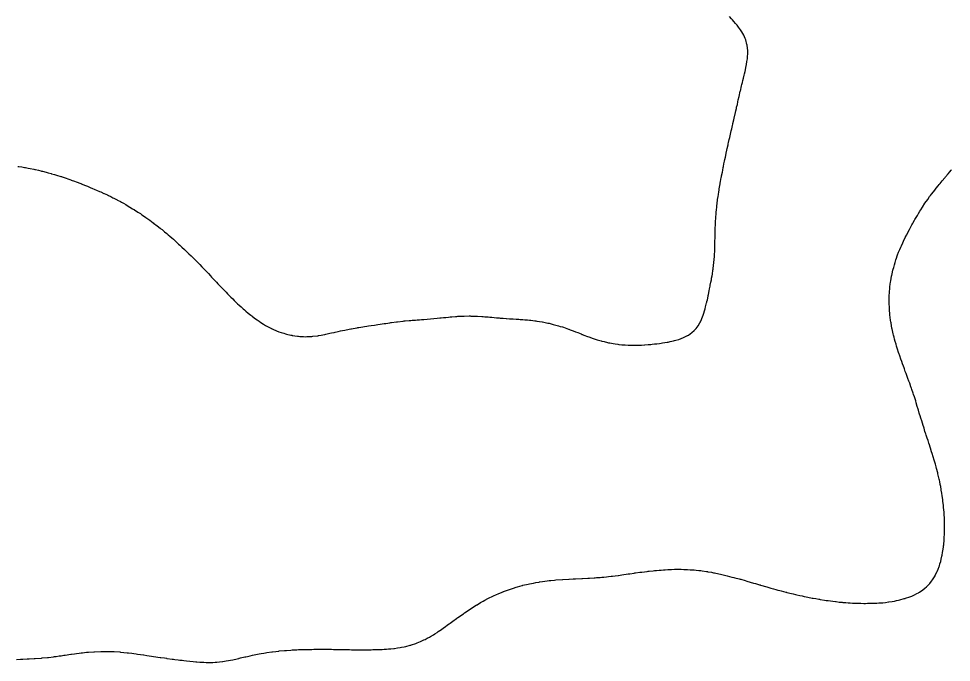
# Model space of a CAD drawing. Extents: x -717077 to -715000, y -984627 to -984000.
# Drawn here: x -715141.9 to -715000.5, y -984254.2 to -984156.5 of the extents above; entities that cross this region are included whole.
import ezdxf

# ---------------------------------------------------------------- set-up
doc = ezdxf.new("R2010")
doc.units = 0
doc.layers.add('buffer_B1_0_1_clip', color=7, linetype='Continuous')

msp = doc.modelspace()

# ---------------------------------------------------------------- linework, layer by layer
at = {"layer": 'buffer_B1_0_1_clip'}
for points in [[(-715142.09, -984178.91), (-715141.92, -984178.93), (-715141.49, -984178.99), (-715141.06, -984179.07), (-715140.9, -984179.1), (-715140.49, -984179.17), (-715140.22, -984179.23), (-715139.65, -984179.34), (-715139.49, -984179.37), (-715139.39, -984179.4), (-715138.94, -984179.5), (-715138.58, -984179.59), (-715138.49, -984179.61), (-715138.35, -984179.65), (-715137.79, -984179.8), (-715137.49, -984179.87), (-715137, -984180.01), (-715136.98, -984180.02), (-715136.49, -984180.15), (-715136.23, -984180.23), (-715135.56, -984180.43), (-715135.49, -984180.45), (-715135.46, -984180.46), (-715135.35, -984180.5), (-715134.72, -984180.72), (-715134.49, -984180.8), (-715134.03, -984180.96), (-715133.98, -984180.98), (-715133.49, -984181.15), (-715133.24, -984181.25), (-715132.54, -984181.5), (-715132.51, -984181.51), (-715132.49, -984181.52), (-715132.46, -984181.53), (-715131.8, -984181.81), (-715131.49, -984181.93), (-715131.09, -984182.1), (-715130.76, -984182.24), (-715130.49, -984182.35), (-715130.39, -984182.39), (-715130.13, -984182.5), (-715129.69, -984182.7), (-715129.49, -984182.79), (-715129.01, -984183.01), (-715128.96, -984183.03), (-715128.49, -984183.24), (-715128.32, -984183.33), (-715127.96, -984183.5), (-715127.65, -984183.66), (-715127.49, -984183.74), (-715127, -984184), (-715126.98, -984184.01), (-715126.49, -984184.26), (-715126.34, -984184.35), (-715126.06, -984184.5), (-715125.7, -984184.71), (-715125.49, -984184.83), (-715125.08, -984185.09), (-715124.67, -984185.33), (-715124.49, -984185.43), (-715124.45, -984185.46), (-715124.38, -984185.5), (-715123.85, -984185.86), (-715123.49, -984186.08), (-715123.25, -984186.25), (-715122.87, -984186.5), (-715122.65, -984186.66), (-715122.49, -984186.77), (-715122.07, -984187.08), (-715121.54, -984187.46), (-715121.49, -984187.49), (-715121.49, -984187.49), (-715121.48, -984187.5), (-715120.93, -984187.94), (-715120.49, -984188.27), (-715120.37, -984188.37), (-715120.2, -984188.5), (-715119.82, -984188.83), (-715119.49, -984189.1), (-715119.28, -984189.28), (-715119.02, -984189.5), (-715118.74, -984189.75), (-715118.49, -984189.97), (-715118.21, -984190.22), (-715117.9, -984190.5), (-715117.69, -984190.7), (-715117.49, -984190.88), (-715117.18, -984191.18), (-715116.82, -984191.5), (-715116.66, -984191.66), (-715116.49, -984191.82), (-715116.15, -984192.16), (-715115.78, -984192.5), (-715115.64, -984192.65), (-715115.49, -984192.79), (-715115.14, -984193.15), (-715114.77, -984193.5), (-715114.64, -984193.65), (-715114.49, -984193.79), (-715114.15, -984194.15), (-715113.8, -984194.5), (-715113.65, -984194.66), (-715113.49, -984194.83), (-715113.17, -984195.18), (-715112.87, -984195.5), (-715112.69, -984195.7), (-715112.49, -984195.91), (-715112.21, -984196.22), (-715111.93, -984196.5), (-715111.72, -984196.73), (-715111.49, -984196.98), (-715111.24, -984197.24), (-715110.98, -984197.5), (-715110.75, -984197.75), (-715110.49, -984198.01), (-715110.25, -984198.26), (-715110.01, -984198.5), (-715109.76, -984198.76), (-715109.49, -984199.03), (-715109.25, -984199.26), (-715109, -984199.5), (-715108.74, -984199.75), (-715108.49, -984199.98), (-715108.22, -984200.23), (-715107.9, -984200.5), (-715107.69, -984200.7), (-715107.49, -984200.88), (-715107.16, -984201.16), (-715106.72, -984201.5), (-715106.6, -984201.61), (-715106.49, -984201.69), (-715106.03, -984202.04), (-715105.8, -984202.2), (-715105.49, -984202.41), (-715105.44, -984202.45), (-715105.35, -984202.5), (-715104.83, -984202.84), (-715104.49, -984203.05), (-715104.2, -984203.21), (-715103.62, -984203.5), (-715103.54, -984203.54), (-715103.49, -984203.56), (-715103.38, -984203.61), (-715102.85, -984203.85), (-715102.49, -984204), (-715102.12, -984204.13), (-715101.75, -984204.24), (-715101.49, -984204.33), (-715101.35, -984204.36), (-715100.67, -984204.5), (-715100.53, -984204.53), (-715100.49, -984204.54), (-715100.45, -984204.55), (-715099.66, -984204.67), (-715099.49, -984204.69), (-715099.29, -984204.7), (-715098.73, -984204.74), (-715098.49, -984204.75), (-715098.26, -984204.73), (-715097.71, -984204.71), (-715097.49, -984204.7), (-715097.32, -984204.68), (-715096.59, -984204.6), (-715096.49, -984204.58), (-715096.43, -984204.57), (-715096.08, -984204.5), (-715095.58, -984204.41), (-715095.49, -984204.4), (-715095.37, -984204.37), (-715094.76, -984204.24), (-715094.49, -984204.19), (-715094.09, -984204.1), (-715093.94, -984204.06), (-715093.49, -984203.96), (-715093.12, -984203.88), (-715092.81, -984203.82), (-715092.49, -984203.75), (-715092.29, -984203.7), (-715091.56, -984203.56), (-715091.49, -984203.55), (-715091.45, -984203.54), (-715091.21, -984203.5), (-715090.6, -984203.4), (-715090.49, -984203.38), (-715090.35, -984203.36), (-715089.74, -984203.26), (-715089.49, -984203.22), (-715089.16, -984203.17), (-715088.87, -984203.12), (-715088.49, -984203.06), (-715088, -984202.99), (-715087.98, -984202.99), (-715087.49, -984202.92), (-715087.13, -984202.86), (-715086.81, -984202.81), (-715086.49, -984202.77), (-715086.26, -984202.73), (-715085.63, -984202.64), (-715085.49, -984202.62), (-715085.39, -984202.6), (-715084.65, -984202.5), (-715084.51, -984202.48), (-715084.49, -984202.48), (-715084.47, -984202.48), (-715083.62, -984202.38), (-715083.49, -984202.36), (-715083.34, -984202.35), (-715082.7, -984202.29), (-715082.49, -984202.27), (-715082.25, -984202.26), (-715081.77, -984202.22), (-715081.49, -984202.2), (-715081.17, -984202.17), (-715080.84, -984202.15), (-715080.49, -984202.12), (-715079.49, -984202.05), (-715079, -984202), (-715078.99, -984202), (-715078.49, -984201.95), (-715078.08, -984201.91), (-715077.88, -984201.89), (-715077.49, -984201.85), (-715077.18, -984201.82), (-715076.77, -984201.78), (-715076.49, -984201.75), (-715076.26, -984201.73), (-715075.68, -984201.69), (-715075.49, -984201.67), (-715075.33, -984201.66), (-715074.62, -984201.63), (-715074.49, -984201.62), (-715074.37, -984201.62), (-715073.6, -984201.61), (-715073.49, -984201.61), (-715073.38, -984201.62), (-715072.63, -984201.64), (-715072.49, -984201.64), (-715072.34, -984201.65), (-715071.68, -984201.69), (-715071.49, -984201.7), (-715071.27, -984201.72), (-715070.75, -984201.76), (-715070.49, -984201.79), (-715070.18, -984201.81), (-715069.84, -984201.84), (-715069.49, -984201.87), (-715069.09, -984201.91), (-715068.91, -984201.92), (-715068.49, -984201.95), (-715068.01, -984201.99), (-715067.98, -984201.99), (-715067.49, -984202.02), (-715067.04, -984202.05), (-715066.94, -984202.05), (-715066.49, -984202.08), (-715066.1, -984202.11), (-715065.87, -984202.12), (-715065.49, -984202.15), (-715065.17, -984202.18), (-715064.78, -984202.21), (-715064.49, -984202.24), (-715064.26, -984202.26), (-715063.66, -984202.34), (-715063.49, -984202.35), (-715063.37, -984202.37), (-715062.56, -984202.5), (-715062.5, -984202.51), (-715062.49, -984202.51), (-715062.48, -984202.51), (-715061.67, -984202.68), (-715061.49, -984202.72), (-715061.2, -984202.8), (-715060.87, -984202.88), (-715060.49, -984202.98), (-715060.09, -984203.09), (-715059.81, -984203.18), (-715059.49, -984203.28), (-715059.32, -984203.33), (-715058.83, -984203.5), (-715058.58, -984203.59), (-715058.49, -984203.63), (-715058.29, -984203.71), (-715057.86, -984203.87), (-715057.49, -984204.01), (-715057.14, -984204.14), (-715056.66, -984204.33), (-715056.49, -984204.4), (-715056.42, -984204.42), (-715056.21, -984204.5), (-715055.69, -984204.7), (-715055.49, -984204.78), (-715055.07, -984204.93), (-715054.96, -984204.96), (-715054.49, -984205.13), (-715054.2, -984205.21), (-715053.6, -984205.39), (-715053.49, -984205.42), (-715053.43, -984205.43), (-715053.15, -984205.5), (-715052.62, -984205.63), (-715052.49, -984205.66), (-715052.29, -984205.7), (-715051.79, -984205.79), (-715051.49, -984205.85), (-715051.09, -984205.9), (-715050.92, -984205.93), (-715050.49, -984205.98), (-715050, -984206.01), (-715049.98, -984206.01), (-715049.49, -984206.04), (-715049.04, -984206.05), (-715048.94, -984206.05), (-715048.49, -984206.05), (-715048.03, -984206.04), (-715047.96, -984206.04), (-715047.49, -984206.02), (-715047.01, -984205.99), (-715046.98, -984205.98), (-715046.49, -984205.95), (-715046.08, -984205.92), (-715045.89, -984205.9), (-715045.49, -984205.86), (-715045.17, -984205.82), (-715044.76, -984205.76), (-715044.49, -984205.73), (-715044.29, -984205.7), (-715043.58, -984205.58), (-715043.49, -984205.57), (-715043.43, -984205.56), (-715043.14, -984205.5), (-715042.61, -984205.38), (-715042.49, -984205.35), (-715042.27, -984205.28), (-715041.84, -984205.16), (-715041.49, -984205.03), (-715041.11, -984204.88), (-715040.62, -984204.63), (-715040.49, -984204.57), (-715040.45, -984204.55), (-715040.37, -984204.5), (-715039.85, -984204.14), (-715039.49, -984203.83), (-715039.33, -984203.66), (-715039.2, -984203.5), (-715038.9, -984203.09), (-715038.64, -984202.65), (-715038.55, -984202.5), (-715038.53, -984202.46), (-715038.49, -984202.39), (-715038.23, -984201.76), (-715038.14, -984201.5), (-715037.98, -984201.01), (-715037.98, -984200.98), (-715037.84, -984200.5), (-715037.76, -984200.24), (-715037.61, -984199.62), (-715037.58, -984199.5), (-715037.56, -984199.43), (-715037.49, -984199.14), (-715037.38, -984198.61), (-715037.36, -984198.5), (-715037.34, -984198.34), (-715037.21, -984197.78), (-715037.16, -984197.5), (-715037.08, -984197.09), (-715037.05, -984196.94), (-715036.97, -984196.5), (-715036.89, -984196.1), (-715036.85, -984195.86), (-715036.79, -984195.5), (-715036.74, -984195.25), (-715036.65, -984194.66), (-715036.63, -984194.5), (-715036.61, -984194.39), (-715036.49, -984193.5), (-715036.49, -984193.5), (-715036.49, -984193.5), (-715036.49, -984193.5), (-715036.41, -984192.58), (-715036.41, -984192.5), (-715036.41, -984192.42), (-715036.37, -984191.62), (-715036.37, -984191.5), (-715036.37, -984191.37), (-715036.35, -984190.65), (-715036.35, -984190.35), (-715036.33, -984189.66), (-715036.33, -984189.5), (-715036.33, -984189.34), (-715036.31, -984188.68), (-715036.31, -984188.5), (-715036.3, -984188.31), (-715036.27, -984187.72), (-715036.27, -984187.5), (-715036.25, -984187.26), (-715036.22, -984186.77), (-715036.21, -984186.5), (-715036.18, -984186.19), (-715036.15, -984185.84), (-715036.12, -984185.5), (-715036.08, -984185.09), (-715036.06, -984184.93), (-715036.02, -984184.5), (-715035.96, -984184.04), (-715035.94, -984183.95), (-715035.88, -984183.5), (-715035.83, -984183.17), (-715035.76, -984182.77), (-715035.72, -984182.5), (-715035.69, -984182.31), (-715035.55, -984181.56), (-715035.54, -984181.5), (-715035.54, -984181.46), (-715035.49, -984181.21), (-715035.38, -984180.61), (-715035.36, -984180.5), (-715035.33, -984180.34), (-715035.22, -984179.77), (-715035.17, -984179.5), (-715035.09, -984179.1), (-715035.06, -984178.93), (-715034.98, -984178.5), (-715034.9, -984178.1), (-715034.84, -984177.85), (-715034.77, -984177.5), (-715034.72, -984177.27), (-715034.57, -984176.58), (-715034.56, -984176.5), (-715034.55, -984176.45), (-715034.49, -984176.21), (-715034.36, -984175.63), (-715034.33, -984175.5), (-715034.28, -984175.29), (-715034.18, -984174.81), (-715034.11, -984174.5), (-715033.99, -984174), (-715033.99, -984174), (-715033.87, -984173.5), (-715033.8, -984173.19), (-715033.68, -984172.69), (-715033.64, -984172.5), (-715033.61, -984172.38), (-715033.49, -984171.85), (-715033.43, -984171.57), (-715033.41, -984171.5), (-715033.38, -984171.39), (-715033.24, -984170.75), (-715033.18, -984170.5), (-715033.09, -984170.1), (-715033.06, -984169.94), (-715032.95, -984169.5), (-715032.87, -984169.12), (-715032.8, -984168.81), (-715032.69, -984168.3), (-715032.5, -984167.51), (-715032.5, -984167.5), (-715032.5, -984167.5), (-715032.49, -984167.48), (-715032.3, -984166.69), (-715032.25, -984166.5), (-715032.17, -984166.18), (-715032.11, -984165.89), (-715032, -984165.5), (-715031.91, -984165.08), (-715031.86, -984164.86), (-715031.77, -984164.5), (-715031.73, -984164.26), (-715031.59, -984163.59), (-715031.57, -984163.5), (-715031.56, -984163.43), (-715031.49, -984162.97), (-715031.43, -984162.57), (-715031.41, -984162.5), (-715031.41, -984162.41), (-715031.37, -984161.62), (-715031.36, -984161.5), (-715031.37, -984161.37), (-715031.46, -984160.53), (-715031.46, -984160.5), (-715031.47, -984160.47), (-715031.49, -984160.39), (-715031.68, -984159.69), (-715031.74, -984159.5), (-715031.97, -984159.02), (-715031.98, -984158.99), (-715032.25, -984158.5), (-715032.35, -984158.36), (-715032.49, -984158.18), (-715032.77, -984157.77), (-715032.97, -984157.5), (-715033.21, -984157.22), (-715033.49, -984156.92), (-715033.68, -984156.69), (-715033.84, -984156.5), (-715034.16, -984156.17)], [(-715004.06, -984242.5), (-715003.78, -984242.21), (-715003.49, -984241.84), (-715003.35, -984241.64), (-715003.26, -984241.5), (-715002.97, -984241.02), (-715002.94, -984240.94), (-715002.71, -984240.5), (-715002.63, -984240.36), (-715002.49, -984240.01), (-715002.35, -984239.64), (-715002.3, -984239.5), (-715002.23, -984239.24), (-715002.11, -984238.88), (-715002.02, -984238.5), (-715001.92, -984238.07), (-715001.89, -984237.9), (-715001.81, -984237.5), (-715001.77, -984237.23), (-715001.7, -984236.71), (-715001.67, -984236.5), (-715001.65, -984236.35), (-715001.58, -984235.59), (-715001.57, -984235.5), (-715001.56, -984235.43), (-715001.53, -984234.53), (-715001.52, -984234.5), (-715001.52, -984234.47), (-715001.52, -984233.53), (-715001.52, -984233.5), (-715001.52, -984233.48), (-715001.53, -984232.54), (-715001.53, -984232.5), (-715001.53, -984232.46), (-715001.58, -984231.59), (-715001.59, -984231.5), (-715001.59, -984231.4), (-715001.67, -984230.67), (-715001.68, -984230.5), (-715001.7, -984230.3), (-715001.76, -984229.77), (-715001.79, -984229.5), (-715001.84, -984229.15), (-715001.88, -984228.89), (-715001.94, -984228.5), (-715002.02, -984228.03), (-715002.03, -984227.96), (-715002.11, -984227.5), (-715002.18, -984227.18), (-715002.26, -984226.73), (-715002.31, -984226.5), (-715002.35, -984226.35), (-715002.49, -984225.74), (-715002.54, -984225.54), (-715002.54, -984225.5), (-715002.56, -984225.43), (-715002.74, -984224.75), (-715002.8, -984224.5), (-715002.92, -984224.07), (-715002.95, -984223.96), (-715003.08, -984223.5), (-715003.4, -984222.5), (-715003.49, -984222.22), (-715003.66, -984221.67), (-715003.71, -984221.5), (-715003.81, -984221.18), (-715003.9, -984220.91), (-715004.03, -984220.5), (-715004.14, -984220.15), (-715004.3, -984219.69), (-715004.36, -984219.5), (-715004.4, -984219.4), (-715004.49, -984219.13), (-715004.64, -984218.65), (-715004.68, -984218.5), (-715004.77, -984218.22), (-715004.88, -984217.88), (-715004.99, -984217.5), (-715005.11, -984217.12), (-715005.22, -984216.77), (-715005.31, -984216.5), (-715005.35, -984216.36), (-715005.49, -984215.91), (-715005.58, -984215.59), (-715005.61, -984215.5), (-715005.66, -984215.34), (-715005.81, -984214.81), (-715005.9, -984214.5), (-715006.04, -984214.05), (-715006.09, -984213.9), (-715006.22, -984213.5), (-715006.29, -984213.3), (-715006.49, -984212.75), (-715006.55, -984212.56), (-715006.57, -984212.5), (-715006.62, -984212.38), (-715006.81, -984211.82), (-715006.92, -984211.5), (-715007.08, -984211.08), (-715007.18, -984210.81), (-715007.3, -984210.5), (-715007.35, -984210.36), (-715007.49, -984210.01), (-715007.62, -984209.63), (-715007.67, -984209.5), (-715007.77, -984209.22), (-715007.88, -984208.89), (-715008.02, -984208.5), (-715008.14, -984208.15), (-715008.32, -984207.68), (-715008.38, -984207.5), (-715008.41, -984207.41), (-715008.49, -984207.17), (-715008.65, -984206.66), (-715008.7, -984206.5), (-715008.79, -984206.2), (-715008.88, -984205.89), (-715009, -984205.5), (-715009.1, -984205.11), (-715009.18, -984204.81), (-715009.27, -984204.5), (-715009.31, -984204.32), (-715009.49, -984203.55), (-715009.5, -984203.51), (-715009.5, -984203.5), (-715009.5, -984203.49), (-715009.64, -984202.65), (-715009.67, -984202.5), (-715009.7, -984202.3), (-715009.76, -984201.77), (-715009.8, -984201.5), (-715009.82, -984201.17), (-715009.85, -984200.85), (-715009.88, -984200.5), (-715009.89, -984200.1), (-715009.9, -984199.9), (-715009.91, -984199.5), (-715009.91, -984199.08), (-715009.91, -984198.91), (-715009.9, -984198.5), (-715009.88, -984198.11), (-715009.86, -984197.87), (-715009.84, -984197.5), (-715009.8, -984197.19), (-715009.75, -984196.76), (-715009.72, -984196.5), (-715009.69, -984196.3), (-715009.56, -984195.57), (-715009.55, -984195.5), (-715009.54, -984195.45), (-715009.49, -984195.23), (-715009.35, -984194.64), (-715009.32, -984194.5), (-715009.24, -984194.25), (-715009.13, -984193.86), (-715009.03, -984193.5), (-715008.9, -984193.1), (-715008.8, -984192.81), (-715008.7, -984192.5), (-715008.64, -984192.35), (-715008.49, -984191.94), (-715008.36, -984191.63), (-715008.31, -984191.5), (-715008.16, -984191.16), (-715008.05, -984190.94), (-715007.86, -984190.5), (-715007.74, -984190.25), (-715007.49, -984189.71), (-715007.42, -984189.57), (-715007.38, -984189.5), (-715007.26, -984189.27), (-715007.08, -984188.92), (-715006.86, -984188.5), (-715006.73, -984188.26), (-715006.49, -984187.8), (-715006.38, -984187.61), (-715006.33, -984187.5), (-715006.09, -984187.09), (-715006.02, -984186.98), (-715005.75, -984186.5), (-715005.65, -984186.34), (-715005.49, -984186.07), (-715005.27, -984185.72), (-715005.13, -984185.5), (-715004.88, -984185.11), (-715004.5, -984184.5), (-715004.49, -984184.5), (-715004.49, -984184.5), (-715004.49, -984184.5), (-715004.07, -984183.92), (-715003.79, -984183.5), (-715003.66, -984183.33), (-715003.49, -984183.11), (-715003.22, -984182.77), (-715003.02, -984182.5), (-715002.78, -984182.21), (-715002.49, -984181.84), (-715002.33, -984181.66), (-715002.2, -984181.5), (-715001.88, -984181.12), (-715001.49, -984180.65), (-715001.42, -984180.57), (-715001.36, -984180.5), (-715000.96, -984180.03), (-715000.73, -984179.74), (-715000.54, -984179.5), (-715000.52, -984179.48), (-715000.49, -984179.44)], [(-715142.28, -984253.72), (-715141.68, -984253.69), (-715141.49, -984253.68), (-715141.32, -984253.67), (-715140.64, -984253.65), (-715140.49, -984253.64), (-715140.37, -984253.63), (-715139.58, -984253.58), (-715139.49, -984253.58), (-715139.42, -984253.57), (-715138.5, -984253.51), (-715138.49, -984253.51), (-715138.48, -984253.51), (-715138.39, -984253.5), (-715137.57, -984253.43), (-715137.49, -984253.42), (-715137.4, -984253.41), (-715136.67, -984253.32), (-715136.49, -984253.3), (-715136.26, -984253.27), (-715135.79, -984253.2), (-715135.49, -984253.16), (-715135.1, -984253.1), (-715134.92, -984253.07), (-715134.05, -984252.95), (-715133.92, -984252.93), (-715133.49, -984252.87), (-715133.17, -984252.82), (-715132.76, -984252.77), (-715132.49, -984252.73), (-715132.28, -984252.71), (-715131.64, -984252.64), (-715131.49, -984252.63), (-715131.37, -984252.62), (-715130.56, -984252.56), (-715130.49, -984252.56), (-715130.44, -984252.56), (-715129.51, -984252.52), (-715129.49, -984252.52), (-715128.49, -984252.52), (-715128.48, -984252.52), (-715127.53, -984252.54), (-715127.49, -984252.54), (-715127.45, -984252.54), (-715126.59, -984252.59), (-715126.49, -984252.6), (-715125.49, -984252.7), (-715125.27, -984252.73), (-715124.78, -984252.79), (-715124.49, -984252.82), (-715124.12, -984252.88), (-715123.9, -984252.91), (-715123.49, -984252.96), (-715123.03, -984253.03), (-715122.95, -984253.04), (-715122.49, -984253.11), (-715122.15, -984253.16), (-715121.78, -984253.22), (-715121.49, -984253.26), (-715120.49, -984253.41), (-715120.41, -984253.42), (-715119.85, -984253.5), (-715119.54, -984253.55), (-715119.49, -984253.56), (-715119.43, -984253.57), (-715118.67, -984253.67), (-715118.49, -984253.7), (-715118.27, -984253.73), (-715117.78, -984253.79), (-715117.49, -984253.82), (-715117.13, -984253.86), (-715116.88, -984253.89), (-715116.49, -984253.94), (-715116.01, -984253.98), (-715115.98, -984253.99), (-715115.49, -984254.04), (-715115.06, -984254.07), (-715114.91, -984254.09), (-715114.49, -984254.12), (-715114.13, -984254.14), (-715113.84, -984254.15), (-715113.49, -984254.17), (-715113.16, -984254.17), (-715112.83, -984254.17), (-715112.49, -984254.17), (-715112.13, -984254.14), (-715111.87, -984254.12), (-715111.49, -984254.09), (-715111.02, -984254.03), (-715110.97, -984254.02), (-715110.49, -984253.95), (-715110.11, -984253.88), (-715109.82, -984253.83), (-715109.49, -984253.77), (-715109.27, -984253.72), (-715108.55, -984253.56), (-715108.49, -984253.54), (-715108.46, -984253.54), (-715108.31, -984253.5), (-715107.64, -984253.35), (-715107.49, -984253.32), (-715107.26, -984253.27), (-715106.82, -984253.17), (-715106.49, -984253.1), (-715105.99, -984253), (-715105.49, -984252.9), (-715105.15, -984252.84), (-715104.76, -984252.77), (-715104.49, -984252.72), (-715104.3, -984252.69), (-715103.57, -984252.58), (-715103.49, -984252.57), (-715103.43, -984252.56), (-715102.93, -984252.5), (-715102.54, -984252.46), (-715102.49, -984252.45), (-715102.44, -984252.44), (-715101.62, -984252.37), (-715101.49, -984252.36), (-715101.34, -984252.35), (-715100.69, -984252.3), (-715100.49, -984252.29), (-715100.27, -984252.28), (-715099.74, -984252.26), (-715099.49, -984252.24), (-715099.23, -984252.24), (-715098.77, -984252.23), (-715098.49, -984252.22), (-715098.2, -984252.21), (-715097.79, -984252.2), (-715097.49, -984252.2), (-715097.19, -984252.19), (-715096.8, -984252.19), (-715096.49, -984252.19), (-715096.18, -984252.19), (-715095.8, -984252.19), (-715095.49, -984252.19), (-715095.18, -984252.19), (-715094.8, -984252.19), (-715094.49, -984252.19), (-715094.19, -984252.2), (-715093.79, -984252.2), (-715093.49, -984252.2), (-715093.2, -984252.21), (-715092.77, -984252.22), (-715092.49, -984252.22), (-715092.22, -984252.23), (-715091.75, -984252.24), (-715091.49, -984252.25), (-715091.24, -984252.25), (-715090.73, -984252.26), (-715090.49, -984252.26), (-715090.25, -984252.26), (-715089.73, -984252.27), (-715089.49, -984252.26), (-715089.25, -984252.26), (-715088.73, -984252.26), (-715088.49, -984252.25), (-715088.23, -984252.24), (-715087.76, -984252.23), (-715087.49, -984252.22), (-715087.2, -984252.21), (-715086.8, -984252.2), (-715086.49, -984252.18), (-715086.14, -984252.15), (-715085.86, -984252.14), (-715085.49, -984252.11), (-715085.05, -984252.05), (-715084.95, -984252.05), (-715084.49, -984251.99), (-715084.07, -984251.92), (-715083.87, -984251.88), (-715083.49, -984251.81), (-715083.24, -984251.75), (-715082.56, -984251.57), (-715082.49, -984251.55), (-715082.46, -984251.54), (-715082.35, -984251.5), (-715081.7, -984251.29), (-715081.49, -984251.22), (-715081, -984251), (-715080.99, -984251), (-715080.49, -984250.77), (-715080.31, -984250.68), (-715079.99, -984250.5), (-715079.66, -984250.34), (-715079.49, -984250.25), (-715079.03, -984249.97), (-715078.83, -984249.83), (-715078.49, -984249.62), (-715078.42, -984249.57), (-715078.33, -984249.5), (-715077.82, -984249.17), (-715077.49, -984248.95), (-715077.24, -984248.76), (-715076.91, -984248.5), (-715076.66, -984248.33), (-715076.49, -984248.21), (-715076.08, -984247.91), (-715075.54, -984247.5), (-715075.51, -984247.48), (-715075.49, -984247.47), (-715075.4, -984247.41), (-715074.91, -984247.08), (-715074.49, -984246.79), (-715074.32, -984246.67), (-715074.09, -984246.5), (-715073.73, -984246.27), (-715073.49, -984246.12), (-715073.12, -984245.87), (-715072.56, -984245.5), (-715072.52, -984245.48), (-715072.49, -984245.46), (-715072.41, -984245.42), (-715071.88, -984245.11), (-715071.49, -984244.9), (-715071.24, -984244.75), (-715070.79, -984244.5), (-715070.59, -984244.4), (-715070.49, -984244.35), (-715070.22, -984244.22), (-715069.91, -984244.08), (-715069.49, -984243.89), (-715069.23, -984243.77), (-715068.6, -984243.5), (-715068.52, -984243.47), (-715068.49, -984243.46), (-715068.43, -984243.43), (-715067.79, -984243.2), (-715067.49, -984243.09), (-715067.05, -984242.95), (-715066.89, -984242.9), (-715066.49, -984242.77), (-715066.28, -984242.71), (-715065.56, -984242.5), (-715065.51, -984242.49), (-715065.49, -984242.48), (-715065.47, -984242.48), (-715064.69, -984242.3), (-715064.49, -984242.26), (-715064.19, -984242.2), (-715063.86, -984242.13), (-715063.49, -984242.06), (-715063.01, -984241.98), (-715062.96, -984241.97), (-715062.49, -984241.9), (-715062.14, -984241.85), (-715061.8, -984241.81), (-715061.49, -984241.77), (-715061.25, -984241.74), (-715060.68, -984241.68), (-715060.49, -984241.67), (-715059.49, -984241.59), (-715059.41, -984241.59), (-715058.53, -984241.53), (-715058.49, -984241.53), (-715058.46, -984241.53), (-715057.83, -984241.5), (-715057.51, -984241.49), (-715057.49, -984241.49), (-715057.48, -984241.49), (-715056.55, -984241.44), (-715056.49, -984241.44), (-715056.43, -984241.44), (-715055.6, -984241.39), (-715055.49, -984241.39), (-715055.37, -984241.38), (-715054.66, -984241.34), (-715054.49, -984241.33), (-715054.31, -984241.31), (-715053.73, -984241.27), (-715053.49, -984241.25), (-715053.21, -984241.22), (-715052.81, -984241.18), (-715052.49, -984241.15), (-715052.1, -984241.11), (-715051.9, -984241.09), (-715051.49, -984241.04), (-715051.01, -984240.98), (-715050.97, -984240.97), (-715050.49, -984240.91), (-715050.14, -984240.86), (-715049.8, -984240.81), (-715049.49, -984240.76), (-715049.27, -984240.73), (-715048.62, -984240.63), (-715048.49, -984240.61), (-715048.4, -984240.6), (-715047.76, -984240.5), (-715047.52, -984240.47), (-715047.49, -984240.47), (-715047.45, -984240.46), (-715046.63, -984240.36), (-715046.49, -984240.35), (-715046.32, -984240.33), (-715045.73, -984240.26), (-715045.49, -984240.24), (-715045.21, -984240.22), (-715044.81, -984240.18), (-715044.49, -984240.16), (-715044.13, -984240.13), (-715043.88, -984240.12), (-715043.49, -984240.09), (-715043.07, -984240.08), (-715042.93, -984240.07), (-715042.49, -984240.05), (-715042.04, -984240.05), (-715041.95, -984240.05), (-715041.49, -984240.05), (-715041.05, -984240.06), (-715040.93, -984240.06), (-715040.49, -984240.08), (-715040.1, -984240.11), (-715039.87, -984240.12), (-715039.49, -984240.15), (-715039.17, -984240.18), (-715038.77, -984240.22), (-715038.49, -984240.25), (-715038.27, -984240.28), (-715037.62, -984240.37), (-715037.49, -984240.39), (-715037.4, -984240.41), (-715036.87, -984240.5), (-715036.55, -984240.56), (-715036.49, -984240.57), (-715036.4, -984240.59), (-715035.74, -984240.74), (-715035.49, -984240.8), (-715035.1, -984240.89), (-715034.92, -984240.93), (-715034.49, -984241.04), (-715034.12, -984241.13), (-715033.78, -984241.22), (-715033.49, -984241.29), (-715033.32, -984241.33), (-715032.67, -984241.5), (-715032.53, -984241.54), (-715032.49, -984241.55), (-715032.42, -984241.57), (-715031.76, -984241.77), (-715031.49, -984241.85), (-715031, -984241.99), (-715030.99, -984242), (-715030.49, -984242.14), (-715030.21, -984242.22), (-715029.6, -984242.4), (-715029.49, -984242.43), (-715029.43, -984242.44), (-715029.21, -984242.5), (-715028.66, -984242.67), (-715028.49, -984242.72), (-715028.19, -984242.81), (-715027.88, -984242.89), (-715027.49, -984243.01), (-715027.1, -984243.11), (-715026.8, -984243.2), (-715026.49, -984243.28), (-715026.31, -984243.32), (-715025.62, -984243.5), (-715025.52, -984243.53), (-715025.49, -984243.54), (-715025.45, -984243.55), (-715024.72, -984243.73), (-715024.49, -984243.79), (-715024.12, -984243.88), (-715023.92, -984243.92), (-715023.49, -984244.02), (-715023.1, -984244.1), (-715022.83, -984244.16), (-715022.49, -984244.23), (-715022.27, -984244.27), (-715021.58, -984244.41), (-715021.49, -984244.43), (-715021.43, -984244.44), (-715021.04, -984244.5), (-715020.58, -984244.58), (-715020.49, -984244.6), (-715020.37, -984244.62), (-715019.71, -984244.72), (-715019.49, -984244.76), (-715019.19, -984244.8), (-715018.84, -984244.84), (-715018.49, -984244.9), (-715018.04, -984244.95), (-715017.95, -984244.96), (-715017.49, -984245.02), (-715017.05, -984245.05), (-715016.93, -984245.07), (-715016.49, -984245.11), (-715016.12, -984245.13), (-715015.84, -984245.15), (-715015.49, -984245.17), (-715015.17, -984245.18), (-715014.79, -984245.2), (-715014.49, -984245.21), (-715014.2, -984245.21), (-715013.77, -984245.22), (-715013.49, -984245.22), (-715013.2, -984245.21), (-715012.78, -984245.21), (-715012.49, -984245.2), (-715012.18, -984245.19), (-715011.81, -984245.18), (-715011.49, -984245.16), (-715011.12, -984245.13), (-715010.88, -984245.12), (-715010.49, -984245.08), (-715010, -984245.01), (-715009.99, -984245.01), (-715009.49, -984244.93), (-715009.12, -984244.87), (-715008.79, -984244.79), (-715008.49, -984244.74), (-715008.3, -984244.7), (-715007.63, -984244.5), (-715007.52, -984244.47), (-715007.49, -984244.46), (-715007.43, -984244.44), (-715006.77, -984244.22), (-715006.49, -984244.11), (-715006.07, -984243.92), (-715005.71, -984243.72), (-715005.49, -984243.61), (-715005.42, -984243.57), (-715005.32, -984243.5), (-715004.82, -984243.18), (-715004.49, -984242.91), (-715004.27, -984242.72), (-715004.06, -984242.5)]]:
    msp.add_lwpolyline(points, dxfattribs=at)

doc.saveas('drawing.dxf')
